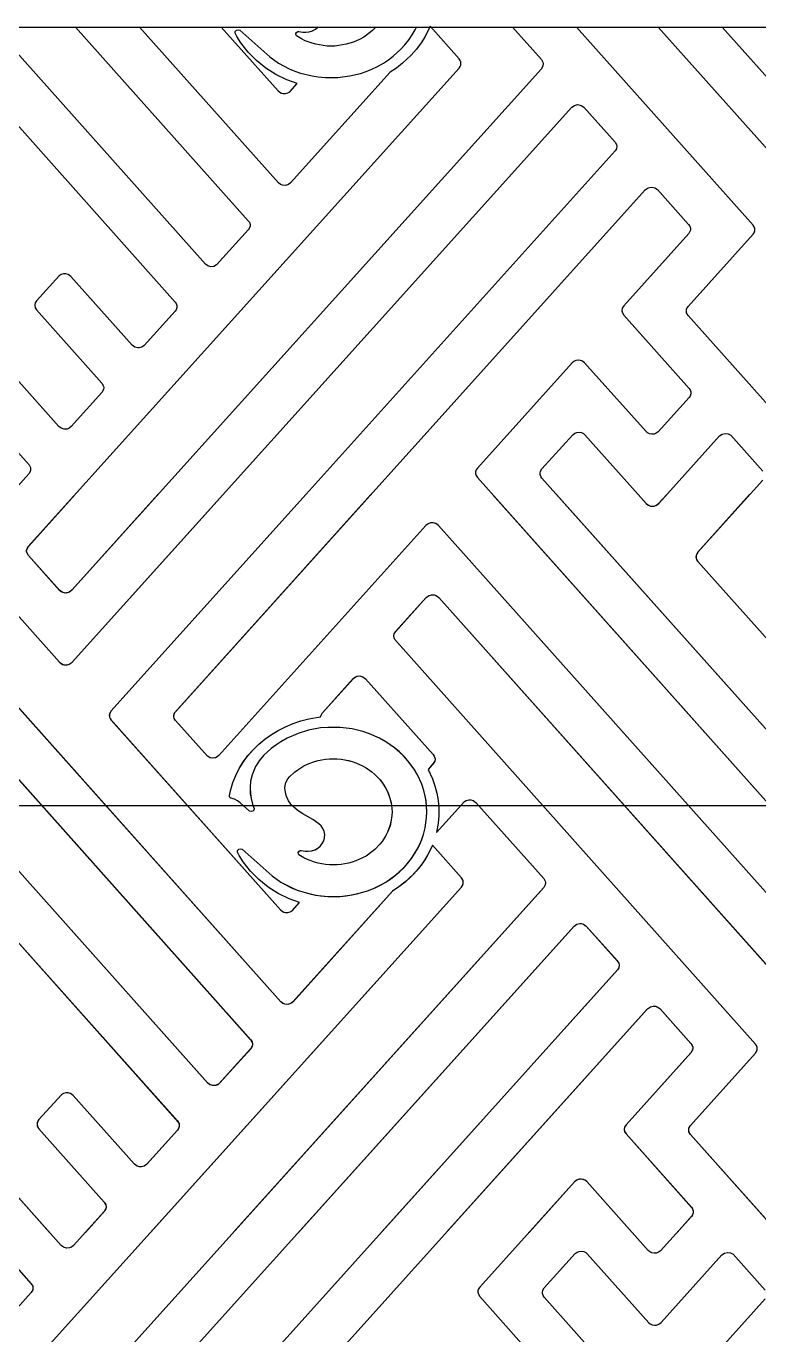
# Model space of a CAD drawing. Extents: x 44111 to 90315, y 4379 to 151689.
# Drawn here: x 67238 to 67709, y 135279 to 136120 of the extents above; entities that cross this region are included whole.
import ezdxf

# ---------------------------------------------------------------- set-up
doc = ezdxf.new("R2010")
doc.units = 0
doc.header["$LTSCALE"] = 1000
doc.header["$MEASUREMENT"] = 0
doc.linetypes.add('DOTE', pattern=[2.42, 2, -0.2, 0.02, -0.2])
for name, color, linetype in [('A-DOTE', 1, 'DOTE'), ('A-立面外墙材料填充', 8, 'Continuous'), ('A-立面看线', 50, 'Continuous'), ('DIM_ELEV', 3, 'Continuous')]:
    doc.layers.add(name, color=color, linetype=linetype)

# ---------------------------------------------------------------- blocks, each defined once
blk = doc.blocks.new('yggggggg')
at = {"layer": 'A-立面外墙材料填充'}
for p, q in [((658453.92, -619611.22), (658766.61, -619961.38)), ((658785.94, -619936.95), (658495.07, -619611.22)), ((658623.74, -619644.53), (658653.75, -619611.22)), ((658707.01, -619611.22), (658651.59, -619672.72)), ((658651.79, -619718.94), (658748.86, -619611.22)), ((658802.12, -619611.22), (658676.95, -619750.12)), ((658717.92, -619751.21), (658843.97, -619611.22)), ((658922.2, -619611.22), (659238.51, -619965.44)), ((659257.84, -619941.01), (658963.34, -619611.22)), ((659015.85, -619611.22), (659020.98, -619616.96)), ((659028.98, -619617.01), (659034.19, -619611.22)), ((659087.45, -619611.22), (659054, -619648.37)), ((659020.98, -619616.96), (659022.35, -619618.06)), ((659022.35, -619618.06), (659023.8, -619618.62)), ((659023.8, -619618.62), (659025.68, -619618.7)), ((659025.68, -619618.7), (659027.19, -619618.29)), ((659027.19, -619618.29), (659028.98, -619617.01)), ((658739.03, -619989.27), (658415.5, -619627)), ((658879.37, -619631.05), (658746.27, -619778.74)), ((658880.75, -619629.95), (658879.37, -619631.05)), ((658882.2, -619629.4), (658880.75, -619629.95)), ((658884.09, -619629.32), (658882.2, -619629.4)), ((658885.51, -619629.71), (658884.09, -619629.32)), ((658886.44, -619630.22), (658885.51, -619629.71)), ((658887.4, -619631.06), (658886.44, -619630.22)), ((659210.92, -619993.33), (658887.4, -619631.06)), ((658582.26, -619650.06), (658643.76, -619718.92)), ((658622.57, -619647.19), (658622.83, -619646)), ((658622.82, -619648.94), (658622.57, -619647.19)), ((658623.72, -619650.42), (658622.82, -619648.94)), ((658622.83, -619646), (658623.74, -619644.53)), ((659053.43, -619649.24), (659053.01, -619650.51)), ((659054, -619648.37), (659053.43, -619649.24)), ((658643.63, -619672.7), (658623.72, -619650.42)), ((659053.01, -619650.51), (659053.01, -619651.76)), ((659053.01, -619651.76), (659053.42, -619653.03)), ((659053.42, -619653.03), (659054.16, -619654.12)), ((659054.16, -619654.12), (659115.65, -619722.98)), ((658415.64, -619673.22), (658719.57, -620013.58)), ((658645.38, -619673.98), (658643.63, -619672.7)), ((658646.92, -619674.41), (658645.38, -619673.98)), ((658647.91, -619674.45), (658646.92, -619674.41)), ((658649.83, -619673.99), (658647.91, -619674.45)), ((658651.59, -619672.72), (658649.83, -619673.99)), ((658859.73, -619699.3), (658879.57, -619677.27)), ((658879.57, -619677.27), (658881, -619676.15)), ((658881, -619676.15), (658882.87, -619675.57)), ((658882.87, -619675.57), (658884.85, -619675.69)), ((658884.85, -619675.69), (658886.1, -619676.16)), ((658886.1, -619676.16), (658887.53, -619677.28)), ((658887.53, -619677.28), (659191.47, -620017.64)), ((658858.67, -619701.83), (658858.93, -619700.63)), ((658858.93, -619700.63), (658859.73, -619699.3)), ((658858.82, -619703.26), (658858.67, -619701.83)), ((658859.33, -619704.39), (658858.82, -619703.26)), ((659091.21, -619964.17), (658859.33, -619704.39)), ((658643.76, -619718.92), (658644.72, -619719.77)), ((658644.72, -619719.77), (658645.65, -619720.28)), ((658645.65, -619720.28), (658646.98, -619720.65)), ((658646.98, -619720.65), (658648.06, -619720.7)), ((658648.06, -619720.7), (658649.98, -619720.25)), ((658649.98, -619720.25), (658651.79, -619718.94)), ((658812.8, -619751.36), (658832.65, -619729.34)), ((658832.65, -619729.34), (658833.96, -619728.35)), ((658833.96, -619728.35), (658835.22, -619727.88)), ((658835.22, -619727.88), (658836.83, -619727.74)), ((658836.83, -619727.74), (658838.74, -619728.2)), ((658838.74, -619728.2), (658840.49, -619729.48)), ((658840.49, -619729.48), (658884.06, -619778.27)), ((658676.95, -619750.12), (658676.06, -619751.54)), ((658676.06, -619751.54), (658675.76, -619752.83)), ((658675.76, -619752.83), (658675.88, -619754.16)), ((658675.88, -619754.16), (658676.42, -619755.39)), ((658676.42, -619755.39), (658785.77, -619877.96)), ((658717.24, -619753.77), (658717.4, -619752.34)), ((658717.5, -619754.96), (658717.24, -619753.77)), ((658717.4, -619752.34), (658717.92, -619751.21)), ((658718.29, -619756.31), (658717.5, -619754.96)), ((658738.93, -619779.31), (658718.29, -619756.31)), ((658789.02, -619760.31), (658793.86, -619758.29)), ((658793.86, -619758.29), (658798.86, -619756.63)), ((658798.86, -619756.63), (658803.99, -619755.32)), ((658803.99, -619755.32), (658811.62, -619754.07)), ((658811.62, -619754.07), (658811.89, -619752.83)), ((658811.89, -619752.83), (658812.8, -619751.36)), ((658775.74, -619768.33), (658779.93, -619765.34)), ((658779.93, -619765.34), (658784.36, -619762.66)), ((658784.36, -619762.66), (658789.02, -619760.31)), ((658790.06, -619767.75), (658786.68, -619769.63)), ((658797.11, -619764.66), (658790.06, -619767.75)), ((658803.9, -619762.57), (658797.11, -619764.66)), ((658811.58, -619761.15), (658803.9, -619762.57)), ((658816.25, -619760.73), (658811.58, -619761.15)), ((658824.09, -619760.77), (658816.25, -619760.73)), ((658831.89, -619761.74), (658824.09, -619760.77)), ((658838.78, -619763.41), (658831.89, -619761.74)), ((658843.15, -619764.9), (658838.78, -619763.41)), ((658849.55, -619767.75), (658843.15, -619764.9)), ((658853.54, -619770), (658849.55, -619767.75)), ((658764.9, -619778.92), (658768.2, -619775.14)), ((658768.2, -619775.14), (658771.82, -619771.6)), ((658771.82, -619771.6), (658775.74, -619768.33)), ((658779.86, -619774.37), (658774.84, -619778.91)), ((658783.49, -619771.67), (658779.86, -619774.37)), ((658786.68, -619769.63), (658783.49, -619771.67)), ((658859.2, -619773.93), (658853.54, -619770)), ((658862.09, -619776.35), (658859.2, -619773.93)), ((658740.63, -619780.22), (658738.93, -619779.31)), ((658742.59, -619780.47), (658740.63, -619780.22)), ((658744.51, -619780.02), (658742.59, -619780.47)), ((658746.27, -619778.74), (658744.51, -619780.02)), ((658759.3, -619787.2), (658761.94, -619782.93)), ((658761.94, -619782.93), (658764.9, -619778.92)), ((658772.09, -619782.15), (658769.69, -619785.95)), ((658774.84, -619778.91), (658772.09, -619782.15)), ((658800.89, -619785.52), (658803.18, -619784.42)), ((658803.18, -619784.42), (658807.62, -619782.75)), ((658807.62, -619782.75), (658810.1, -619782.07)), ((658810.1, -619782.07), (658814.82, -619781.22)), ((658814.82, -619781.22), (658817.4, -619780.99)), ((658817.4, -619780.99), (658822.21, -619780.99)), ((658822.21, -619780.99), (658824.79, -619781.22)), ((658824.79, -619781.22), (658827.23, -619781.59)), ((658827.23, -619781.59), (658831.88, -619782.72)), ((658831.88, -619782.72), (658834.3, -619783.54)), ((658834.3, -619783.54), (658838.62, -619785.47)), ((658864.78, -619778.91), (658862.09, -619776.35)), ((658867.76, -619782.2), (658864.78, -619778.91)), ((658871.71, -619787.55), (658867.76, -619782.2)), ((658884.72, -619783.2), (658880.7, -619787.89)), ((658884.06, -619778.27), (658884.73, -619779.24)), ((658885.06, -619782.37), (658884.72, -619783.2)), ((658884.73, -619779.24), (658885.22, -619780.94)), ((658885.22, -619780.94), (658885.06, -619782.37)), ((658755.22, -619796.11), (658757.07, -619791.58)), ((658757.07, -619791.58), (658759.3, -619787.2)), ((658767.53, -619791.2), (658766.6, -619795.3)), ((658769.69, -619785.95), (658767.53, -619791.2)), ((658790.51, -619793.76), (658791.56, -619792.45)), ((658791.56, -619792.45), (658794.88, -619789.43)), ((658794.88, -619789.43), (658796.89, -619787.94)), ((658796.89, -619787.94), (658800.89, -619785.52)), ((658838.62, -619785.47), (658840.82, -619786.71)), ((658840.82, -619786.71), (658844.64, -619789.36)), ((658844.64, -619789.36), (658846.53, -619790.96)), ((658846.53, -619790.96), (658849.7, -619794.23)), ((658873.92, -619791.3), (658871.71, -619787.55)), ((658876.65, -619797.26), (658873.92, -619791.3)), ((658880.7, -619787.89), (658883.49, -619793.76)), ((658752.95, -619804.43), (658753.78, -619800.75)), ((658753.78, -619800.75), (658755.22, -619796.11)), ((658766.6, -619795.3), (658766.24, -619799.46)), ((658766.24, -619799.46), (658766.42, -619803.46)), ((658788.67, -619799.64), (658788.83, -619798.01)), ((658788.73, -619801.33), (658788.67, -619799.64)), ((658789.44, -619804.56), (658788.73, -619801.33)), ((658788.83, -619798.01), (658789.27, -619796.24)), ((658789.27, -619796.24), (658790.51, -619793.76)), ((658849.7, -619794.23), (658851.21, -619796.14)), ((658851.21, -619796.14), (658853.62, -619799.91)), ((658853.62, -619799.91), (658854.69, -619802.05)), ((658878.01, -619801.31), (658876.65, -619797.26)), ((658878.87, -619804.75), (658878.01, -619801.31)), ((658883.49, -619793.76), (658885.14, -619798.35)), ((658885.14, -619798.35), (658886.39, -619803.04)), ((658752.97, -619805.14), (658752.95, -619804.43)), ((658753.31, -619805.77), (658752.97, -619805.14)), ((658753.9, -619806.23), (658753.31, -619805.77)), ((658756.31, -619806.95), (658753.9, -619806.23)), ((658758.24, -619807.9), (658756.31, -619806.95)), ((658759.9, -619809.14), (658758.24, -619807.9)), ((658765.96, -619814.58), (658759.9, -619809.14)), ((658766.42, -619803.46), (658766.87, -619806.35)), ((658766.87, -619806.35), (658767.88, -619810.15)), ((658791.04, -619807.95), (658789.44, -619804.56)), ((658793.2, -619810.83), (658791.04, -619807.95)), ((658854.69, -619802.05), (658856.23, -619806.17)), ((658856.23, -619806.17), (658857.22, -619810.66)), ((658879.49, -619808.27), (658878.87, -619804.75)), ((658879.96, -619814.71), (658879.49, -619808.27)), ((658886.09, -619828.33), (658904.17, -619808.4)), ((658886.39, -619803.04), (658887.23, -619807.8)), ((658887.23, -619807.8), (658887.65, -619812.68)), ((658904.17, -619808.4), (658905.3, -619807.71)), ((658905.3, -619807.71), (658906.84, -619807.29)), ((658906.84, -619807.29), (658908.21, -619807.29)), ((658908.21, -619807.29), (658909.74, -619807.72)), ((658909.74, -619807.72), (658911.5, -619809)), ((658911.5, -619809), (658955.07, -619857.79)), ((658767, -619814.87), (658765.96, -619814.58)), ((658768.04, -619814.6), (658767, -619814.87)), ((658767.88, -619810.15), (658768.89, -619812.88)), ((658768.75, -619813.86), (658768.04, -619814.6)), ((658768.89, -619812.88), (658768.75, -619813.86)), ((658794.45, -619812.11), (658793.2, -619810.83)), ((658797.09, -619814.28), (658794.45, -619812.11)), ((658800.13, -619816.23), (658797.09, -619814.28)), ((658806.67, -619819.88), (658800.13, -619816.23)), ((658857.45, -619817.35), (658856.82, -619821.66)), ((658857.22, -619810.66), (658857.54, -619815)), ((658857.54, -619815), (658857.45, -619817.35)), ((658879.81, -619818.93), (658879.96, -619814.71)), ((658887.65, -619817.5), (658887.23, -619822.31)), ((658887.65, -619812.68), (658887.65, -619817.5)), ((658810.56, -619822.68), (658806.67, -619819.88)), ((658811.95, -619824.05), (658810.56, -619822.68)), ((658813.11, -619825.74), (658811.95, -619824.05)), ((658813.88, -619827.6), (658813.11, -619825.74)), ((658856.23, -619823.95), (658854.69, -619828.07)), ((658856.82, -619821.66), (658856.23, -619823.95)), ((658877.81, -619829.48), (658878.88, -619825.34)), ((658878.88, -619825.34), (658879.81, -619818.93)), ((658887.23, -619822.31), (658886.09, -619828.33)), ((658812.66, -619835.43), (658813.6, -619833.64)), ((658813.6, -619833.64), (658814.16, -619831.54)), ((658814.24, -619829.56), (658813.88, -619827.6)), ((658814.16, -619831.54), (658814.24, -619829.56)), ((658851.21, -619833.98), (658849.7, -619835.88)), ((658853.62, -619830.21), (658851.21, -619833.98)), ((658854.69, -619828.07), (658853.62, -619830.21)), ((658875.53, -619835.56), (658877.81, -619829.48)), ((658758.21, -619840.81), (658758.27, -619839.8)), ((658759.33, -619842.98), (658758.21, -619840.81)), ((658758.27, -619839.8), (658758.95, -619838.99)), ((658758.95, -619838.99), (658760.01, -619838.67)), ((658761.9, -619847.12), (658759.33, -619842.98)), ((658760.01, -619838.67), (658761.09, -619838.96)), ((658761.09, -619838.96), (658780.41, -619856.18)), ((658797.24, -619841.09), (658797.55, -619840.48)), ((658797.31, -619842.09), (658797.24, -619841.09)), ((658797.7, -619842.66), (658797.31, -619842.09)), ((658797.55, -619840.48), (658798.43, -619839.88)), ((658800.89, -619844.59), (658797.7, -619842.66)), ((658798.43, -619839.88), (658799.16, -619839.77)), ((658799.16, -619839.77), (658801.59, -619840.26)), ((658801.59, -619840.26), (658803.6, -619840.33)), ((658803.6, -619840.33), (658805.77, -619840.04)), ((658805.77, -619840.04), (658807.84, -619839.38)), ((658807.84, -619839.38), (658809.87, -619838.26)), ((658809.87, -619838.26), (658811.47, -619836.9)), ((658811.47, -619836.9), (658812.66, -619835.43)), ((658840.82, -619843.41), (658838.62, -619844.65)), ((658844.64, -619840.76), (658840.82, -619843.41)), ((658846.53, -619839.16), (658844.64, -619840.76)), ((658849.7, -619835.88), (658846.53, -619839.16)), ((658870.02, -619845.03), (658872.08, -619841.99)), ((658872.08, -619841.99), (658873.92, -619838.82)), ((658873.92, -619838.82), (658875.53, -619835.56)), ((658880.32, -619842.92), (658877.72, -619847.12)), ((658883.49, -619836.38), (658880.32, -619842.92)), ((658902.16, -619857.34), (658883.49, -619836.38)), ((658766.47, -619853.06), (658761.9, -619847.12)), ((658803.18, -619845.7), (658800.89, -619844.59)), ((658807.62, -619847.36), (658803.18, -619845.7)), ((658810.1, -619848.04), (658807.62, -619847.36)), ((658814.82, -619848.89), (658810.1, -619848.04)), ((658817.4, -619849.12), (658814.82, -619848.89)), ((658822.21, -619849.12), (658817.4, -619849.12)), ((658824.79, -619848.89), (658822.21, -619849.12)), ((658829.51, -619848.04), (658824.79, -619848.89)), ((658831.88, -619847.4), (658829.51, -619848.04)), ((658834.3, -619846.57), (658831.88, -619847.4)), ((658838.62, -619844.65), (658834.3, -619846.57)), ((658859.75, -619855.75), (658864.78, -619851.2)), ((658864.78, -619851.2), (658867.31, -619848.44)), ((658867.31, -619848.44), (658870.02, -619845.03)), ((658874.71, -619851.19), (658871.41, -619854.98)), ((658877.72, -619847.12), (658874.71, -619851.19)), ((658771.82, -619858.52), (658766.47, -619853.06)), ((658777.8, -619863.32), (658771.82, -619858.52)), ((658780.41, -619856.18), (658786.1, -619860.13)), ((658786.1, -619860.13), (658792.86, -619863.71)), ((658849.58, -619862.35), (658853.52, -619860.13)), ((658853.52, -619860.13), (658856.73, -619858.02)), ((658856.73, -619858.02), (658859.75, -619855.75)), ((658865.87, -619860.19), (658861.87, -619863.28)), ((658871.41, -619854.98), (658865.87, -619860.19)), ((658902.86, -619858.35), (658902.16, -619857.34)), ((658903.22, -619859.26), (658902.86, -619858.35)), ((658903.21, -619861.38), (658903.35, -619860.14)), ((658903.35, -619860.14), (658903.22, -619859.26)), ((658955.07, -619857.79), (658956.08, -619859.59)), ((658956.08, -619859.59), (658956.23, -619860.46)), ((658625.12, -620170.71), (658902.14, -619863.3)), ((658955.06, -619863.68), (658653.09, -620198.77)), ((658784.3, -619867.42), (658777.8, -619863.32)), ((658791.35, -619870.83), (658784.3, -619867.42)), ((658792.86, -619863.71), (658796.46, -619865.22)), ((658857.93, -619865.92), (658793.78, -619937.09)), ((658796.46, -619865.22), (658800.14, -619866.49)), ((658800.14, -619866.49), (658807.73, -619868.37)), ((658807.73, -619868.37), (658811.61, -619868.97)), ((658824.12, -619869.34), (658831.92, -619868.37)), ((658831.92, -619868.37), (658838.78, -619866.7)), ((658838.78, -619866.7), (658842.47, -619865.47)), ((658842.47, -619865.47), (658846.1, -619864.01)), ((658846.1, -619864.01), (658849.58, -619862.35)), ((658861.87, -619863.28), (658857.93, -619865.92)), ((658902.14, -619863.3), (658902.85, -619862.29)), ((658902.85, -619862.29), (658903.21, -619861.38)), ((658956.07, -619861.89), (658955.06, -619863.68)), ((658956.23, -619860.46), (658956.07, -619861.89)), ((658798.06, -619873.25), (658791.35, -619870.83)), ((658793.22, -619878.53), (658798.06, -619873.25)), ((658811.61, -619868.97), (658816.22, -619869.38)), ((658816.22, -619869.38), (658824.12, -619869.34)), ((658785.77, -619877.96), (658786.81, -619878.85)), ((658786.81, -619878.85), (658788.04, -619879.45)), ((658788.04, -619879.45), (658789.09, -619879.7)), ((658789.09, -619879.7), (658790.58, -619879.69)), ((658790.58, -619879.69), (658791.99, -619879.29)), ((658791.99, -619879.29), (658793.22, -619878.53)), ((658653.29, -620244.99), (658974.55, -619888.5)), ((658974.55, -619888.5), (658976.31, -619887.23)), ((658976.31, -619887.23), (658978.22, -619886.77)), ((658978.22, -619886.77), (658979.21, -619886.81)), ((658979.21, -619886.81), (658980.75, -619887.24)), ((658980.75, -619887.24), (658982.39, -619888.39)), ((658982.39, -619888.39), (659002.41, -619910.8)), ((659002.41, -619910.8), (659003.31, -619912.28)), ((659002.51, -619916.56), (658678.45, -620276.17)), ((659003.31, -619915.22), (659002.51, -619916.56)), ((659003.31, -619912.28), (659003.57, -619913.47)), ((659003.57, -619913.47), (659003.31, -619915.22)), ((658719.91, -620276.6), (659021.89, -619941.51)), ((658787.37, -619938.07), (658785.94, -619936.95)), ((658788.63, -619938.55), (658787.37, -619938.07)), ((658790.6, -619938.66), (658788.63, -619938.55)), ((658792.47, -619938.08), (658790.6, -619938.66)), ((658793.78, -619937.09), (658792.47, -619938.08)), ((659021.89, -619941.51), (659023.65, -619940.24)), ((659023.65, -619940.24), (659025.56, -619939.78)), ((659025.56, -619939.78), (659027.16, -619939.93)), ((659027.16, -619939.93), (659028.09, -619940.25)), ((659028.09, -619940.25), (659029.73, -619941.4)), ((659029.73, -619941.4), (659049.75, -619963.81)), ((658766.6, -619967.27), (658746.24, -619989.75)), ((658767.27, -619966.31), (658766.6, -619967.27)), ((658766.61, -619961.38), (658767.28, -619962.34)), ((658767.73, -619964.93), (658767.27, -619966.31)), ((658767.28, -619962.34), (658767.74, -619963.72)), ((658767.74, -619963.72), (658767.73, -619964.93)), ((659049.85, -619969.57), (659008.03, -620015.99)), ((659049.75, -619963.81), (659050.42, -619964.78)), ((659050.41, -619968.74), (659049.85, -619969.57)), ((659050.87, -619967.37), (659050.41, -619968.74)), ((659050.42, -619964.78), (659050.87, -619966.15)), ((659050.87, -619966.15), (659050.87, -619967.37)), ((659091.92, -619965.18), (659091.21, -619964.17)), ((659091.35, -619969.96), (659091.95, -619969.05)), ((659092.35, -619966.45), (659091.92, -619965.18)), ((659091.95, -619969.05), (659092.36, -619967.78)), ((659092.36, -619967.78), (659092.35, -619966.45)), ((659049.49, -620016.42), (659091.35, -619969.96)), ((658740.66, -619990.43), (658739.03, -619989.27)), ((658742.57, -619990.89), (658740.66, -619990.43)), ((658744.53, -619990.65), (658742.57, -619990.89)), ((658746.24, -619989.75), (658744.53, -619990.65)), ((658645.05, -619996.7), (658630.51, -620012.74)), ((658646.28, -619995.94), (658645.05, -619996.7)), ((658647.79, -619995.53), (658646.28, -619995.94)), ((658649.28, -619995.54), (658647.79, -619995.53)), ((658650.69, -619995.95), (658649.28, -619995.54)), ((658652.5, -619997.27), (658650.69, -619995.95)), ((658691.86, -620041.35), (658652.5, -619997.27)), ((658644.82, -620093.55), (658577.58, -620018.25)), ((658629.61, -620014.16), (658629.31, -620015.54)), ((658629.31, -620015.54), (658629.57, -620017.2)), ((658629.57, -620017.2), (658630.35, -620018.53)), ((658630.51, -620012.74), (658629.61, -620014.16)), ((658630.35, -620018.53), (658672.53, -620065.78)), ((658719.56, -620019.47), (658699.7, -620041.49)), ((658720.23, -620018.51), (658719.56, -620019.47)), ((658719.57, -620013.58), (658720.24, -620014.54)), ((658720.69, -620017.13), (658720.23, -620018.51)), ((658720.24, -620014.54), (658720.7, -620015.92)), ((658720.7, -620015.92), (658720.69, -620017.13)), ((659007.1, -620017.48), (659006.83, -620019.15)), ((659006.83, -620019.15), (659007.12, -620020.53)), ((659008.03, -620015.99), (659007.1, -620017.48)), ((659048.32, -620019.64), (659048.48, -620018.21)), ((659048.47, -620020.51), (659048.32, -620019.64)), ((659048.48, -620018.21), (659049.49, -620016.42)), ((659007.12, -620020.53), (659008.02, -620021.95)), ((659008.02, -620021.95), (659050.16, -620069.16)), ((659049.48, -620022.31), (659048.47, -620020.51)), ((659116.72, -620097.61), (659049.48, -620022.31)), ((658693.62, -620042.63), (658691.86, -620041.35)), ((658695.53, -620043.09), (658693.62, -620042.63)), ((658696.52, -620043.06), (658695.53, -620043.09)), ((658698.06, -620042.64), (658696.52, -620043.06)), ((658699.7, -620041.49), (658698.06, -620042.64)), ((658974.94, -620052.7), (658913.95, -620120.38)), ((658975.99, -620051.81), (658974.94, -620052.7)), ((658977.22, -620051.21), (658975.99, -620051.81)), ((658978.67, -620050.94), (658977.22, -620051.21)), ((658980.24, -620051.08), (658978.67, -620050.94)), ((658981.61, -620051.61), (658980.24, -620051.08)), ((658982.81, -620052.55), (658981.61, -620051.61)), ((659022.34, -620096.8), (658982.81, -620052.55)), ((658673.53, -620069.88), (658672.52, -620071.67)), ((658672.53, -620065.78), (658673.54, -620067.57)), ((658673.69, -620068.45), (658673.53, -620069.88)), ((658673.54, -620067.57), (658673.69, -620068.45)), ((659050.16, -620069.16), (659050.72, -620069.99)), ((659050.72, -620069.99), (659051.17, -620071.36)), ((658672.52, -620071.67), (658652.79, -620093.56)), ((659050.04, -620074.91), (659030.18, -620096.94)), ((659050.71, -620073.95), (659050.04, -620074.91)), ((659051.17, -620072.58), (659050.71, -620073.95)), ((659051.17, -620071.36), (659051.17, -620072.58)), ((658604.96, -620095.1), (658625.6, -620118.11)), ((658646.25, -620094.66), (658644.82, -620093.55)), ((658648.12, -620095.25), (658646.25, -620094.66)), ((658650.09, -620095.15), (658648.12, -620095.25)), ((658651.35, -620094.68), (658650.09, -620095.15)), ((658652.79, -620093.56), (658651.35, -620094.68)), ((658955.41, -620120.82), (658975.27, -620098.79)), ((658975.27, -620098.79), (658976.58, -620097.81)), ((658976.58, -620097.81), (658977.84, -620097.33)), ((658977.84, -620097.33), (658979.44, -620097.19)), ((658979.44, -620097.19), (658980.78, -620097.44)), ((658980.78, -620097.44), (658982.19, -620098.13)), ((658982.19, -620098.13), (658983.11, -620098.94)), ((658983.11, -620098.94), (659022.64, -620143.18)), ((659023.25, -620097.6), (659022.34, -620096.8)), ((659024.67, -620098.29), (659023.25, -620097.6)), ((659026.01, -620098.54), (659024.67, -620098.29)), ((659027.61, -620098.4), (659026.01, -620098.54)), ((659028.87, -620097.92), (659027.61, -620098.4)), ((659030.18, -620096.94), (659028.87, -620097.92)), ((659030.5, -620143.03), (659069.65, -620099.61)), ((659069.65, -620099.61), (659071.29, -620098.46)), ((659071.29, -620098.46), (659073.2, -620098.01)), ((659073.2, -620098.01), (659075.16, -620098.25)), ((659075.16, -620098.25), (659076.86, -620099.16)), ((659076.86, -620099.16), (659097.5, -620122.17)), ((658625.6, -620118.11), (658626.5, -620119.77)), ((658626.65, -620120.65), (658626.49, -620122.07)), ((658626.5, -620119.77), (658626.65, -620120.65)), ((658913.95, -620120.38), (658913.2, -620121.47)), ((658954.51, -620122.29), (658955.41, -620120.82)), ((658625.48, -620123.87), (658583.74, -620170.18)), ((658626.49, -620122.07), (658625.48, -620123.87)), ((658912.8, -620122.66), (658912.75, -620123.63)), ((658912.75, -620123.63), (658913.04, -620124.93)), ((658913.2, -620121.47), (658912.8, -620122.66)), ((658913.04, -620124.93), (658913.94, -620126.35)), ((658913.94, -620126.35), (659240.12, -620491.62)), ((658954.24, -620123.48), (658954.51, -620122.29)), ((658954.28, -620124.37), (658954.24, -620123.48)), ((658954.73, -620125.74), (658954.28, -620124.37)), ((658955.4, -620126.71), (658954.73, -620125.74)), ((659259.34, -620467.06), (658955.4, -620126.71)), ((659097.38, -620127.93), (659055.64, -620174.24)), ((659022.64, -620143.18), (659023.51, -620143.91)), ((659023.51, -620143.91), (659024.82, -620144.54)), ((659024.82, -620144.54), (659026.28, -620144.79)), ((659026.28, -620144.79), (659027.67, -620144.67)), ((659027.67, -620144.67), (659029.13, -620144.13)), ((659029.13, -620144.13), (659030.5, -620143.03))]:
    blk.add_line(p, q, dxfattribs=at)

msp = doc.modelspace()

# ---------------------------------------------------------------- linework, layer by layer
at = {"layer": 'A-DOTE'}
msp.add_line((53793.5, 135619.17), (77553.5, 135619.17), dxfattribs=at)
at = {"layer": 'A-立面外墙材料填充'}
for p, q in [((67176.29, 136119.17), (67334, 135942.55)), ((67353.45, 135966.86), (67217.44, 136119.17)), ((67269.94, 136119.17), (67381.04, 135994.75)), ((67400.37, 136019.18), (67311.09, 136119.17)), ((67363.63, 136119.17), (67400.2, 136078.17)), ((67372.64, 136115.32), (67372.69, 136116.33)), ((67373.76, 136113.16), (67372.64, 136115.32)), ((67372.69, 136116.33), (67373.37, 136117.14)), ((67373.37, 136117.14), (67374.44, 136117.46)), ((67374.44, 136117.46), (67375.52, 136117.17)), ((67375.52, 136117.17), (67394.84, 136099.95)), ((67411.67, 136115.04), (67411.98, 136115.65)), ((67411.74, 136114.04), (67411.67, 136115.04)), ((67411.98, 136115.65), (67412.86, 136116.25)), ((67412.86, 136116.25), (67413.59, 136116.36)), ((67413.59, 136116.36), (67416.01, 136115.87)), ((67416.01, 136115.87), (67418.02, 136115.8)), ((67418.02, 136115.8), (67420.2, 136116.09)), ((67420.2, 136116.09), (67422.26, 136116.75)), ((67422.26, 136116.75), (67424.3, 136117.87)), ((67424.3, 136117.87), (67425.9, 136119.23)), ((67459.06, 136115.37), (67455.25, 136112.72)), ((67460.96, 136116.98), (67459.06, 136115.37)), ((67463.08, 136119.17), (67460.96, 136116.98)), ((67484.44, 136111.1), (67486.5, 136114.14)), ((67486.5, 136114.14), (67488.35, 136117.31)), ((67488.35, 136117.31), (67489.26, 136119.17)), ((67497.91, 136119.75), (67494.74, 136113.22)), ((67516.58, 136098.8), (67497.91, 136119.75)), ((67550.9, 136119.17), (67569.5, 136098.34)), ((67705.64, 135991.96), (67592.1, 136119.17)), ((67644.56, 136119.17), (67805.9, 135938.49)), ((67825.35, 135962.8), (67685.71, 136119.17)), ((67376.33, 136109.01), (67373.76, 136113.16)), ((67380.89, 136103.07), (67376.33, 136109.01)), ((67412.13, 136113.47), (67411.74, 136114.04)), ((67415.32, 136111.54), (67412.13, 136113.47)), ((67417.6, 136110.43), (67415.32, 136111.54)), ((67422.05, 136108.77), (67417.6, 136110.43)), ((67424.53, 136108.09), (67422.05, 136108.77)), ((67429.25, 136107.24), (67424.53, 136108.09)), ((67431.83, 136107.01), (67429.25, 136107.24)), ((67436.64, 136107.01), (67431.83, 136107.01)), ((67439.22, 136107.24), (67436.64, 136107.01)), ((67443.94, 136108.09), (67439.22, 136107.24)), ((67446.3, 136108.73), (67443.94, 136108.09)), ((67448.73, 136109.56), (67446.3, 136108.73)), ((67453.04, 136111.48), (67448.73, 136109.56)), ((67455.25, 136112.72), (67453.04, 136111.48)), ((67479.21, 136104.93), (67481.74, 136107.69)), ((67481.74, 136107.69), (67484.44, 136111.1)), ((67492.14, 136109.01), (67489.14, 136104.94)), ((67494.74, 136113.22), (67492.14, 136109.01)), ((67386.25, 136097.61), (67380.89, 136103.07)), ((67392.23, 136092.81), (67386.25, 136097.61)), ((67394.84, 136099.95), (67400.52, 136096)), ((67467.94, 136096), (67471.16, 136098.11)), ((67471.16, 136098.11), (67474.18, 136100.38)), ((67474.18, 136100.38), (67479.21, 136104.93)), ((67485.84, 136101.15), (67480.29, 136095.94)), ((67489.14, 136104.94), (67485.84, 136101.15)), ((67517.29, 136097.78), (67516.58, 136098.8)), ((67517.64, 136096.87), (67517.29, 136097.78)), ((67569.5, 136098.34), (67570.51, 136096.55)), ((67239.55, 135785.42), (67516.57, 136092.83)), ((67569.49, 136092.45), (67267.51, 135757.36)), ((67398.73, 136088.72), (67392.23, 136092.81)), ((67400.52, 136096), (67407.29, 136092.42)), ((67407.29, 136092.42), (67410.89, 136090.91)), ((67472.36, 136090.21), (67408.21, 136019.04)), ((67410.89, 136090.91), (67414.57, 136089.64)), ((67414.57, 136089.64), (67422.15, 136087.76)), ((67446.34, 136087.76), (67453.21, 136089.43)), ((67453.21, 136089.43), (67456.9, 136090.66)), ((67456.9, 136090.66), (67460.52, 136092.12)), ((67460.52, 136092.12), (67464.01, 136093.78)), ((67464.01, 136093.78), (67467.94, 136096)), ((67476.3, 136092.85), (67472.36, 136090.21)), ((67480.29, 136095.94), (67476.3, 136092.85)), ((67516.57, 136092.83), (67517.28, 136093.84)), ((67517.28, 136093.84), (67517.64, 136094.75)), ((67517.77, 136095.99), (67517.64, 136096.87)), ((67517.64, 136094.75), (67517.77, 136095.99)), ((67570.5, 136094.24), (67569.49, 136092.45)), ((67570.66, 136095.67), (67570.5, 136094.24)), ((67570.51, 136096.55), (67570.66, 136095.67)), ((67405.78, 136085.3), (67398.73, 136088.72)), ((67412.49, 136082.88), (67405.78, 136085.3)), ((67407.65, 136077.6), (67412.49, 136082.88)), ((67422.15, 136087.76), (67426.03, 136087.16)), ((67426.03, 136087.16), (67430.65, 136086.75)), ((67430.65, 136086.75), (67438.55, 136086.79)), ((67438.55, 136086.79), (67446.34, 136087.76)), ((67400.2, 136078.17), (67401.24, 136077.28)), ((67401.24, 136077.28), (67402.47, 136076.68)), ((67402.47, 136076.68), (67403.52, 136076.43)), ((67403.52, 136076.43), (67405, 136076.44)), ((67405, 136076.44), (67406.42, 136076.84)), ((67406.42, 136076.84), (67407.65, 136077.6)), ((67267.71, 135711.14), (67588.97, 136067.63)), ((67588.97, 136067.63), (67590.74, 136068.9)), ((67590.74, 136068.9), (67592.65, 136069.36)), ((67592.65, 136069.36), (67593.64, 136069.32)), ((67593.64, 136069.32), (67595.18, 136068.9)), ((67595.18, 136068.9), (67596.81, 136067.74)), ((67596.81, 136067.74), (67616.84, 136045.33)), ((67616.94, 136039.57), (67292.88, 135679.96)), ((67616.84, 136045.33), (67617.74, 136043.85)), ((67617.73, 136040.91), (67616.94, 136039.57)), ((67618, 136042.66), (67617.73, 136040.91)), ((67617.74, 136043.85), (67618, 136042.66)), ((67334.34, 135679.53), (67636.31, 136014.62)), ((67401.8, 136018.06), (67400.37, 136019.18)), ((67403.06, 136017.59), (67401.8, 136018.06)), ((67405.03, 136017.47), (67403.06, 136017.59)), ((67406.9, 136018.05), (67405.03, 136017.47)), ((67408.21, 136019.04), (67406.9, 136018.05)), ((67636.31, 136014.62), (67638.08, 136015.89)), ((67638.08, 136015.89), (67639.99, 136016.35)), ((67639.99, 136016.35), (67641.59, 136016.2)), ((67641.59, 136016.2), (67642.52, 136015.88)), ((67642.52, 136015.88), (67644.15, 136014.73)), ((67644.15, 136014.73), (67664.18, 135992.32)), ((67381.03, 135988.86), (67360.66, 135966.38)), ((67381.7, 135989.82), (67381.03, 135988.86)), ((67381.04, 135994.75), (67381.71, 135993.79)), ((67382.16, 135991.2), (67381.7, 135989.82)), ((67381.71, 135993.79), (67382.16, 135992.42)), ((67382.16, 135992.42), (67382.16, 135991.2)), ((67664.18, 135992.32), (67664.85, 135991.36)), ((67665.3, 135988.76), (67664.84, 135987.39)), ((67664.85, 135991.36), (67665.3, 135989.98)), ((67665.3, 135989.98), (67665.3, 135988.76)), ((67706.35, 135990.95), (67705.64, 135991.96)), ((67706.78, 135989.68), (67706.35, 135990.95)), ((67706.37, 135987.08), (67706.79, 135988.35)), ((67706.79, 135988.35), (67706.78, 135989.68)), ((67664.27, 135986.56), (67622.46, 135940.15)), ((67663.92, 135939.71), (67705.77, 135986.17)), ((67664.84, 135987.39), (67664.27, 135986.56)), ((67705.77, 135986.17), (67706.37, 135987.08)), ((67355.09, 135965.7), (67353.45, 135966.86)), ((67357, 135965.24), (67355.09, 135965.7)), ((67358.96, 135965.48), (67357, 135965.24)), ((67360.66, 135966.38), (67358.96, 135965.48)), ((67259.48, 135959.43), (67244.94, 135943.39)), ((67260.71, 135960.19), (67259.48, 135959.43)), ((67262.22, 135960.6), (67260.71, 135960.19)), ((67263.7, 135960.59), (67262.22, 135960.6)), ((67265.12, 135960.18), (67263.7, 135960.59)), ((67266.93, 135958.86), (67265.12, 135960.18)), ((67306.29, 135914.78), (67266.93, 135958.86)), ((67259.25, 135862.58), (67192.01, 135937.88)), ((67244.04, 135941.97), (67243.74, 135940.59)), ((67243.74, 135940.59), (67244, 135938.93)), ((67244, 135938.93), (67244.78, 135937.61)), ((67244.94, 135943.39), (67244.04, 135941.97)), ((67244.78, 135937.61), (67286.96, 135890.36)), ((67334.66, 135937.62), (67333.99, 135936.66)), ((67334, 135942.55), (67334.67, 135941.59)), ((67335.12, 135939), (67334.66, 135937.62)), ((67334.67, 135941.59), (67335.12, 135940.22)), ((67335.12, 135940.22), (67335.12, 135939)), ((67621.53, 135938.65), (67621.25, 135936.98)), ((67622.46, 135940.15), (67621.53, 135938.65)), ((67662.75, 135936.49), (67662.91, 135937.92)), ((67662.91, 135937.92), (67663.92, 135939.71)), ((67333.99, 135936.66), (67314.13, 135914.64)), ((67621.25, 135936.98), (67621.55, 135935.6)), ((67621.55, 135935.6), (67622.44, 135934.18)), ((67622.44, 135934.18), (67664.59, 135886.97)), ((67662.9, 135935.62), (67662.75, 135936.49)), ((67663.91, 135933.82), (67662.9, 135935.62)), ((67731.15, 135858.52), (67663.91, 135933.82)), ((67308.05, 135913.5), (67306.29, 135914.78)), ((67309.96, 135913.04), (67308.05, 135913.5)), ((67310.95, 135913.07), (67309.96, 135913.04)), ((67312.49, 135913.5), (67310.95, 135913.07)), ((67314.13, 135914.64), (67312.49, 135913.5)), ((67590.42, 135904.32), (67589.37, 135903.43)), ((67591.64, 135904.92), (67590.42, 135904.32)), ((67593.1, 135905.19), (67591.64, 135904.92)), ((67594.67, 135905.05), (67593.1, 135905.19)), ((67596.03, 135904.52), (67594.67, 135905.05)), ((67597.24, 135903.58), (67596.03, 135904.52)), ((67589.37, 135903.43), (67528.38, 135835.75)), ((67636.77, 135859.34), (67597.24, 135903.58)), ((67286.96, 135890.36), (67287.97, 135888.56)), ((67288.12, 135887.68), (67287.96, 135886.26)), ((67287.97, 135888.56), (67288.12, 135887.68)), ((67286.95, 135884.46), (67267.21, 135862.57)), ((67287.96, 135886.26), (67286.95, 135884.46)), ((67664.46, 135881.22), (67644.61, 135859.19)), ((67665.14, 135882.18), (67664.46, 135881.22)), ((67664.59, 135886.97), (67665.15, 135886.14)), ((67665.6, 135883.55), (67665.14, 135882.18)), ((67665.15, 135886.14), (67665.6, 135884.77)), ((67665.6, 135884.77), (67665.6, 135883.55)), ((67260.68, 135861.47), (67259.25, 135862.58)), ((67267.21, 135862.57), (67265.78, 135861.46)), ((67219.39, 135861.03), (67240.03, 135838.02)), ((67262.55, 135860.88), (67260.68, 135861.47)), ((67264.52, 135860.98), (67262.55, 135860.88)), ((67265.78, 135861.46), (67264.52, 135860.98)), ((67569.84, 135835.32), (67589.7, 135857.34)), ((67589.7, 135857.34), (67591.01, 135858.32)), ((67591.01, 135858.32), (67592.27, 135858.8)), ((67592.27, 135858.8), (67593.87, 135858.94)), ((67593.87, 135858.94), (67595.21, 135858.69)), ((67595.21, 135858.69), (67596.62, 135858)), ((67596.62, 135858), (67597.54, 135857.2)), ((67597.54, 135857.2), (67637.06, 135812.95)), ((67637.68, 135858.53), (67636.77, 135859.34)), ((67639.1, 135857.84), (67637.68, 135858.53)), ((67640.44, 135857.59), (67639.1, 135857.84)), ((67642.04, 135857.73), (67640.44, 135857.59)), ((67643.3, 135858.21), (67642.04, 135857.73)), ((67644.61, 135859.19), (67643.3, 135858.21)), ((67644.93, 135813.1), (67684.08, 135856.53)), ((67684.08, 135856.53), (67685.71, 135857.67)), ((67685.71, 135857.67), (67687.63, 135858.13)), ((67687.63, 135858.13), (67689.59, 135857.88)), ((67689.59, 135857.88), (67691.29, 135856.97)), ((67691.29, 135856.97), (67711.93, 135833.96)), ((67240.03, 135838.02), (67240.93, 135836.36)), ((67056.47, 135833.84), (67382.65, 135468.57)), ((67401.87, 135493.13), (67097.93, 135833.48)), ((67239.91, 135832.27), (67198.17, 135785.95)), ((67240.92, 135834.06), (67239.91, 135832.27)), ((67241.08, 135835.49), (67240.92, 135834.06)), ((67240.93, 135836.36), (67241.08, 135835.49)), ((67527.23, 135833.47), (67527.18, 135832.5)), ((67527.18, 135832.5), (67527.47, 135831.2)), ((67527.63, 135834.66), (67527.23, 135833.47)), ((67527.47, 135831.2), (67528.36, 135829.78)), ((67528.38, 135835.75), (67527.63, 135834.66)), ((67528.36, 135829.78), (67854.54, 135464.51)), ((67568.67, 135832.65), (67568.93, 135833.84)), ((67568.7, 135831.76), (67568.67, 135832.65)), ((67569.16, 135830.39), (67568.7, 135831.76)), ((67568.93, 135833.84), (67569.84, 135835.32)), ((67569.83, 135829.42), (67569.16, 135830.39)), ((67873.76, 135489.07), (67569.83, 135829.42)), ((67711.8, 135828.2), (67670.07, 135781.89)), ((67637.06, 135812.95), (67637.94, 135812.22)), ((67637.94, 135812.22), (67639.25, 135811.59)), ((67639.25, 135811.59), (67640.71, 135811.34)), ((67640.71, 135811.34), (67642.1, 135811.46)), ((67642.1, 135811.46), (67643.55, 135812)), ((67643.55, 135812), (67644.93, 135813.1)), ((67354.83, 135440.93), (67031.43, 135803.08)), ((67495.29, 135799.03), (67362.19, 135651.33)), ((67496.67, 135800.13), (67495.29, 135799.03)), ((67498.13, 135800.68), (67496.67, 135800.13)), ((67500.01, 135800.76), (67498.13, 135800.68)), ((67501.52, 135800.34), (67500.01, 135800.76)), ((67503.32, 135799.02), (67501.52, 135800.34)), ((67826.72, 135436.87), (67503.32, 135799.02)), ((67198.18, 135780.02), (67259.71, 135711.12)), ((67238.49, 135782.33), (67238.75, 135784.08)), ((67238.75, 135781.14), (67238.49, 135782.33)), ((67238.75, 135784.08), (67239.55, 135785.42)), ((67239.65, 135779.66), (67238.75, 135781.14)), ((67259.67, 135757.25), (67239.65, 135779.66)), ((67669.03, 135780), (67668.89, 135778.76)), ((67668.89, 135778.76), (67669.04, 135777.8)), ((67669.39, 135780.91), (67669.03, 135780)), ((67670.07, 135781.89), (67669.39, 135780.91)), ((67669.04, 135777.8), (67670.08, 135775.96)), ((67670.08, 135775.96), (67731.61, 135707.06)), ((67031.56, 135756.86), (67335.99, 135415.83)), ((67260.46, 135756.57), (67259.67, 135757.25)), ((67261.88, 135755.88), (67260.46, 135756.57)), ((67263.22, 135755.63), (67261.88, 135755.88)), ((67264.21, 135755.66), (67263.22, 135755.63)), ((67266.08, 135756.25), (67264.21, 135755.66)), ((67267.51, 135757.36), (67266.08, 135756.25)), ((67475.76, 135730.92), (67495.49, 135752.81)), ((67495.49, 135752.81), (67497.25, 135754.08)), ((67497.25, 135754.08), (67499.17, 135754.54)), ((67499.17, 135754.54), (67500.77, 135754.39)), ((67500.77, 135754.39), (67501.7, 135754.08)), ((67501.7, 135754.08), (67503.46, 135752.8)), ((67503.46, 135752.8), (67807.89, 135411.77)), ((67474.59, 135728.25), (67474.85, 135729.44)), ((67474.74, 135726.82), (67474.59, 135728.25)), ((67474.85, 135729.44), (67475.76, 135730.92)), ((67475.25, 135725.69), (67474.74, 135726.82)), ((67707.14, 135465.91), (67475.25, 135725.69)), ((67259.71, 135711.12), (67261.05, 135710.05)), ((67265.9, 135709.83), (67267.71, 135711.14)), ((67261.05, 135710.05), (67262.51, 135709.5)), ((67262.51, 135709.5), (67264.39, 135709.41)), ((67264.39, 135709.41), (67265.9, 135709.83)), ((67449.89, 135701.73), (67451.15, 135702.2)), ((67451.15, 135702.2), (67452.75, 135702.34)), ((67452.75, 135702.34), (67454.66, 135701.88)), ((67428.72, 135678.72), (67448.58, 135700.74)), ((67448.58, 135700.74), (67449.89, 135701.73)), ((67454.66, 135701.88), (67456.42, 135700.6)), ((67456.42, 135700.6), (67499.99, 135651.8)), ((67291.83, 135678.12), (67291.67, 135677.16)), ((67291.67, 135677.16), (67291.8, 135675.92)), ((67292.88, 135679.96), (67291.83, 135678.12)), ((67333.17, 135676.31), (67333.21, 135677.19)), ((67333.21, 135677.19), (67333.67, 135678.57)), ((67333.67, 135678.57), (67334.34, 135679.53)), ((67427.54, 135676.01), (67427.81, 135677.25)), ((67427.81, 135677.25), (67428.72, 135678.72)), ((67291.8, 135675.92), (67292.16, 135675.01)), ((67292.16, 135675.01), (67292.86, 135673.99)), ((67292.86, 135673.99), (67401.7, 135552.12)), ((67333.43, 135675.11), (67333.17, 135676.31)), ((67334.33, 135673.64), (67333.43, 135675.11)), ((67354.85, 135650.76), (67334.33, 135673.64)), ((67400.29, 135667.41), (67404.94, 135669.77)), ((67404.94, 135669.77), (67409.78, 135671.79)), ((67409.78, 135671.79), (67414.78, 135673.45)), ((67414.78, 135673.45), (67419.92, 135674.76)), ((67427.5, 135668.93), (67419.82, 135667.51)), ((67419.92, 135674.76), (67427.54, 135676.01)), ((67432.18, 135669.35), (67427.5, 135668.93)), ((67440.01, 135669.31), (67432.18, 135669.35)), ((67447.81, 135668.34), (67440.01, 135669.31)), ((67387.75, 135658.48), (67391.66, 135661.75)), ((67391.66, 135661.75), (67395.85, 135664.74)), ((67395.85, 135664.74), (67400.29, 135667.41)), ((67405.99, 135662.33), (67401.99, 135660.08)), ((67413.04, 135665.42), (67405.99, 135662.33)), ((67419.82, 135667.51), (67413.04, 135665.42)), ((67454.7, 135666.67), (67447.81, 135668.34)), ((67459.07, 135665.18), (67454.7, 135666.67)), ((67465.47, 135662.33), (67459.07, 135665.18)), ((67469.47, 135660.08), (67465.47, 135662.33)), ((67380.78, 135651.1), (67384.13, 135654.94)), ((67384.13, 135654.94), (67387.75, 135658.48)), ((67395.78, 135655.71), (67390.76, 135651.17)), ((67398.83, 135658), (67395.78, 135655.71)), ((67401.99, 135660.08), (67398.83, 135658)), ((67475.1, 135656.17), (67469.47, 135660.08)), ((67478.53, 135653.26), (67475.1, 135656.17)), ((67481.19, 135650.67), (67478.53, 135653.26)), ((67499.99, 135651.8), (67500.66, 135650.84)), ((67356.56, 135649.85), (67354.85, 135650.76)), ((67357.9, 135649.61), (67356.56, 135649.85)), ((67359.86, 135649.85), (67357.9, 135649.61)), ((67361.27, 135650.54), (67359.86, 135649.85)), ((67362.19, 135651.33), (67361.27, 135650.54)), ((67375.22, 135642.88), (67377.82, 135647.09)), ((67377.82, 135647.09), (67380.78, 135651.1)), ((67385.61, 135644.12), (67383.46, 135638.88)), ((67388.01, 135647.93), (67385.61, 135644.12)), ((67390.76, 135651.17), (67388.01, 135647.93)), ((67412.81, 135642.14), (67416.81, 135644.56)), ((67416.81, 135644.56), (67419.1, 135645.66)), ((67419.1, 135645.66), (67423.54, 135647.33)), ((67423.54, 135647.33), (67426.02, 135648.01)), ((67426.02, 135648.01), (67430.74, 135648.86)), ((67430.74, 135648.86), (67433.32, 135649.09)), ((67433.32, 135649.09), (67438.14, 135649.09)), ((67438.14, 135649.09), (67440.72, 135648.86)), ((67440.72, 135648.86), (67445.43, 135648.01)), ((67445.43, 135648.01), (67447.8, 135647.36)), ((67447.8, 135647.36), (67450.23, 135646.54)), ((67450.23, 135646.54), (67454.54, 135644.61)), ((67454.54, 135644.61), (67456.74, 135643.37)), ((67456.74, 135643.37), (67460.56, 135640.72)), ((67483.67, 135647.9), (67481.19, 135650.67)), ((67487.63, 135642.53), (67483.67, 135647.9)), ((67500.65, 135646.87), (67496.62, 135642.18)), ((67501.14, 135648.58), (67500.65, 135646.87)), ((67500.66, 135650.84), (67500.99, 135650.01)), ((67500.99, 135650.01), (67501.14, 135648.58)), ((67371.15, 135633.97), (67372.99, 135638.5)), ((67372.99, 135638.5), (67375.22, 135642.88)), ((67383.46, 135638.88), (67382.52, 135634.78)), ((67405.2, 135633.84), (67406.43, 135636.32)), ((67406.43, 135636.32), (67407.48, 135637.63)), ((67407.48, 135637.63), (67410.81, 135640.65)), ((67410.81, 135640.65), (67412.81, 135642.14)), ((67460.56, 135640.72), (67462.45, 135639.12)), ((67462.45, 135639.12), (67465.62, 135635.85)), ((67465.62, 135635.85), (67468.43, 135632.04)), ((67489.85, 135638.78), (67487.63, 135642.53)), ((67492.58, 135632.82), (67489.85, 135638.78)), ((67496.62, 135642.18), (67499.41, 135636.31)), ((67499.41, 135636.31), (67501.06, 135631.73)), ((67368.87, 135625.65), (67369.7, 135629.33)), ((67369.7, 135629.33), (67371.15, 135633.97)), ((67382.52, 135634.78), (67382.16, 135630.62)), ((67382.16, 135630.62), (67382.35, 135626.62)), ((67382.35, 135626.62), (67382.8, 135623.73)), ((67404.6, 135630.43), (67404.76, 135632.07)), ((67404.66, 135628.75), (67404.6, 135630.43)), ((67405.36, 135625.52), (67404.66, 135628.75)), ((67404.76, 135632.07), (67405.2, 135633.84)), ((67468.43, 135632.04), (67470.56, 135628.14)), ((67470.56, 135628.14), (67471.48, 135625.94)), ((67493.93, 135628.77), (67492.58, 135632.82)), ((67495.32, 135622.44), (67493.93, 135628.77)), ((67501.06, 135631.73), (67502.31, 135627.04)), ((67502.31, 135627.04), (67503.15, 135622.27)), ((67368.9, 135624.94), (67368.87, 135625.65)), ((67369.23, 135624.3), (67368.9, 135624.94)), ((67369.83, 135623.84), (67369.23, 135624.3)), ((67372.23, 135623.13), (67369.83, 135623.84)), ((67374.16, 135622.18), (67372.23, 135623.13)), ((67375.82, 135620.94), (67374.16, 135622.18)), ((67381.88, 135615.5), (67375.82, 135620.94)), ((67382.8, 135623.73), (67383.8, 135619.93)), ((67383.8, 135619.93), (67384.81, 135617.2)), ((67406.96, 135622.12), (67405.36, 135625.52)), ((67409.12, 135619.25), (67406.96, 135622.12)), ((67410.37, 135617.97), (67409.12, 135619.25)), ((67471.48, 135625.94), (67472.72, 135621.74)), ((67472.72, 135621.74), (67473.14, 135619.42)), ((67473.14, 135619.42), (67473.46, 135615.08)), ((67495.73, 135618.9), (67495.32, 135622.44)), ((67495.88, 135615.37), (67495.73, 135618.9)), ((67502.01, 135601.74), (67520.09, 135621.68)), ((67503.15, 135622.27), (67503.57, 135617.4)), ((67520.09, 135621.68), (67521.22, 135622.37)), ((67521.22, 135622.37), (67522.76, 135622.79)), ((67522.76, 135622.79), (67524.13, 135622.79)), ((67524.13, 135622.79), (67525.67, 135622.36)), ((67525.67, 135622.36), (67527.42, 135621.08)), ((67527.42, 135621.08), (67571, 135572.29)), ((67382.92, 135615.21), (67381.88, 135615.5)), ((67383.96, 135615.48), (67382.92, 135615.21)), ((67384.67, 135616.22), (67383.96, 135615.48)), ((67384.81, 135617.2), (67384.67, 135616.22)), ((67413.01, 135615.8), (67410.37, 135617.97)), ((67416.05, 135613.85), (67413.01, 135615.8)), ((67422.6, 135610.2), (67416.05, 135613.85)), ((67426.48, 135607.4), (67422.6, 135610.2)), ((67473.37, 135612.73), (67472.75, 135608.42)), ((67473.46, 135615.08), (67473.37, 135612.73)), ((67494.8, 135604.74), (67495.73, 135611.14)), ((67495.73, 135611.14), (67495.88, 135615.37)), ((67503.57, 135612.58), (67503.15, 135607.77)), ((67503.57, 135617.4), (67503.57, 135612.58)), ((67427.88, 135606.03), (67426.48, 135607.4)), ((67429.03, 135604.34), (67427.88, 135606.03)), ((67429.81, 135602.48), (67429.03, 135604.34)), ((67430.16, 135600.52), (67429.81, 135602.48)), ((67470.61, 135602.01), (67469.54, 135599.87)), ((67472.16, 135606.13), (67470.61, 135602.01)), ((67472.75, 135608.42), (67472.16, 135606.13)), ((67493.73, 135600.6), (67494.8, 135604.74)), ((67503.15, 135607.77), (67502.01, 135601.74)), ((67425.79, 135591.82), (67427.4, 135593.18)), ((67427.4, 135593.18), (67428.58, 135594.65)), ((67428.58, 135594.65), (67429.53, 135596.44)), ((67429.53, 135596.44), (67430.06, 135598.37)), ((67430.06, 135598.37), (67430.16, 135600.52)), ((67465.62, 135594.2), (67462.45, 135590.92)), ((67467.13, 135596.1), (67465.62, 135594.2)), ((67469.54, 135599.87), (67467.13, 135596.1)), ((67489.51, 135590.64), (67491.16, 135593.87)), ((67491.16, 135593.87), (67492.58, 135597.23)), ((67492.58, 135597.23), (67493.73, 135600.6)), ((67499.41, 135593.7), (67497.37, 135589.27)), ((67518.08, 135572.74), (67499.41, 135593.7)), ((67374.13, 135589.27), (67374.19, 135590.28)), ((67375.25, 135587.1), (67374.13, 135589.27)), ((67374.19, 135590.28), (67374.87, 135591.09)), ((67374.87, 135591.09), (67375.94, 135591.41)), ((67377.82, 135582.95), (67375.25, 135587.1)), ((67375.94, 135591.41), (67377.01, 135591.12)), ((67377.01, 135591.12), (67396.33, 135573.89)), ((67413.16, 135588.99), (67413.72, 135589.85)), ((67413.23, 135587.99), (67413.16, 135588.99)), ((67413.62, 135587.42), (67413.23, 135587.99)), ((67416.81, 135585.49), (67413.62, 135587.42)), ((67413.72, 135589.85), (67414.35, 135590.2)), ((67414.35, 135590.2), (67415.08, 135590.3)), ((67415.08, 135590.3), (67417.51, 135589.82)), ((67419.1, 135584.38), (67416.81, 135585.49)), ((67417.51, 135589.82), (67419.52, 135589.75)), ((67419.52, 135589.75), (67421.69, 135590.03)), ((67421.69, 135590.03), (67423.93, 135590.77)), ((67423.93, 135590.77), (67425.79, 135591.82)), ((67454.54, 135585.43), (67450.23, 135583.51)), ((67456.74, 135586.67), (67454.54, 135585.43)), ((67460.56, 135589.32), (67456.74, 135586.67)), ((67462.45, 135590.92), (67460.56, 135589.32)), ((67483.67, 135582.14), (67485.96, 135585.07)), ((67485.96, 135585.07), (67489.51, 135590.64)), ((67494.95, 135584.98), (67492.16, 135580.87)), ((67497.37, 135589.27), (67494.95, 135584.98)), ((67382.39, 135577.02), (67377.82, 135582.95)), ((67387.75, 135571.56), (67382.39, 135577.02)), ((67423.54, 135582.71), (67419.1, 135584.38)), ((67426.02, 135582.03), (67423.54, 135582.71)), ((67430.74, 135581.18), (67426.02, 135582.03)), ((67433.32, 135580.95), (67430.74, 135581.18)), ((67438.14, 135580.95), (67433.32, 135580.95)), ((67440.72, 135581.18), (67438.14, 135580.95)), ((67445.43, 135582.03), (67440.72, 135581.18)), ((67447.92, 135582.71), (67445.43, 135582.03)), ((67450.23, 135583.51), (67447.92, 135582.71)), ((67475.1, 135573.88), (67478.02, 135576.31)), ((67478.02, 135576.31), (67481.19, 135579.38)), ((67481.19, 135579.38), (67483.67, 135582.14)), ((67489.03, 135576.96), (67485.61, 135573.35)), ((67492.16, 135580.87), (67489.03, 135576.96)), ((67393.73, 135566.76), (67387.75, 135571.56)), ((67396.33, 135573.89), (67402.02, 135569.95)), ((67402.02, 135569.95), (67408.78, 135566.36)), ((67462.65, 135566.35), (67466.14, 135568.06)), ((67466.14, 135568.06), (67469.47, 135569.96)), ((67469.47, 135569.96), (67475.1, 135573.88)), ((67481.84, 135569.94), (67477.79, 135566.8)), ((67485.61, 135573.35), (67481.84, 135569.94)), ((67518.06, 135566.78), (67518.81, 135567.86)), ((67518.97, 135571.32), (67518.08, 135572.74)), ((67518.81, 135567.86), (67519.21, 135569.05)), ((67519.27, 135570.02), (67518.97, 135571.32)), ((67519.21, 135569.05), (67519.27, 135570.02)), ((67572, 135568.19), (67570.98, 135566.4)), ((67571, 135572.29), (67572, 135570.49)), ((67572, 135570.49), (67572.15, 135569.62)), ((67572.15, 135569.62), (67572, 135568.19)), ((67318.12, 135344.91), (67518.06, 135566.78)), ((67570.98, 135566.4), (67371.38, 135344.91)), ((67400.22, 135562.66), (67393.73, 135566.76)), ((67407.27, 135559.25), (67400.22, 135562.66)), ((67408.78, 135566.36), (67412.39, 135564.86)), ((67473.86, 135564.16), (67409.83, 135493.11)), ((67412.39, 135564.86), (67416.06, 135563.59)), ((67416.06, 135563.59), (67420.5, 135562.37)), ((67420.5, 135562.37), (67424.34, 135561.58)), ((67424.34, 135561.58), (67432.15, 135560.69)), ((67432.15, 135560.69), (67440.05, 135560.74)), ((67440.05, 135560.74), (67443.96, 135561.11)), ((67443.96, 135561.11), (67450.93, 135562.36)), ((67450.93, 135562.36), (67454.73, 135563.38)), ((67454.73, 135563.38), (67458.42, 135564.62)), ((67458.42, 135564.62), (67462.65, 135566.35)), ((67477.79, 135566.8), (67473.86, 135564.16)), ((67401.7, 135552.12), (67402.74, 135551.22)), ((67402.74, 135551.22), (67403.96, 135550.62)), ((67413.98, 135556.83), (67407.27, 135559.25)), ((67407.92, 135550.79), (67409.14, 135551.55)), ((67409.14, 135551.55), (67413.98, 135556.83)), ((67403.96, 135550.62), (67405.42, 135550.34)), ((67405.42, 135550.34), (67406.5, 135550.39)), ((67406.5, 135550.39), (67407.92, 135550.79)), ((67590.47, 135541.58), (67592.23, 135542.85)), ((67592.23, 135542.85), (67594.15, 135543.31)), ((67594.15, 135543.31), (67595.14, 135543.27)), ((67595.14, 135543.27), (67596.68, 135542.84)), ((67596.68, 135542.84), (67598.31, 135541.69)), ((67413.24, 135344.91), (67590.47, 135541.58)), ((67598.31, 135541.69), (67618.34, 135519.28)), ((67618.34, 135519.28), (67619.24, 135517.8)), ((67619.24, 135517.8), (67619.49, 135516.61)), ((67618.82, 135514.05), (67466.5, 135344.91)), ((67619.34, 135515.18), (67618.82, 135514.05)), ((67619.49, 135516.61), (67619.34, 135515.18)), ((67402.78, 135492.33), (67401.87, 135493.13)), ((67404.55, 135491.53), (67402.78, 135492.33)), ((67409.83, 135493.11), (67408.4, 135492)), ((67406.53, 135491.42), (67404.55, 135491.53)), ((67408.4, 135492), (67406.53, 135491.42)), ((67508.35, 135344.91), (67637.81, 135488.57)), ((67637.81, 135488.57), (67639.57, 135489.84)), ((67639.57, 135489.84), (67641.48, 135490.3)), ((67641.48, 135490.3), (67642.48, 135490.26)), ((67642.48, 135490.26), (67644.02, 135489.83)), ((67644.02, 135489.83), (67645.77, 135488.55)), ((67645.77, 135488.55), (67665.78, 135466.13)), ((67382.65, 135468.57), (67383.44, 135467.23)), ((67383.44, 135467.23), (67383.69, 135465.48)), ((67382.63, 135462.94), (67362.79, 135440.91)), ((67383.43, 135464.28), (67382.63, 135462.94)), ((67383.69, 135465.48), (67383.43, 135464.28)), ((67665.66, 135460.37), (67623.93, 135414.06)), ((67665.42, 135413.66), (67707.27, 135460.12)), ((67666.67, 135462.17), (67665.66, 135460.37)), ((67665.78, 135466.13), (67666.68, 135464.47)), ((67666.83, 135463.59), (67666.67, 135462.17)), ((67666.68, 135464.47), (67666.83, 135463.59)), ((67707.84, 135464.89), (67707.14, 135465.91)), ((67707.27, 135460.12), (67707.87, 135461.03)), ((67708.27, 135463.63), (67707.84, 135464.89)), ((67707.87, 135461.03), (67708.28, 135462.3)), ((67708.28, 135462.3), (67708.27, 135463.63)), ((67260.98, 135433.38), (67246.44, 135417.34)), ((67262.2, 135434.14), (67260.98, 135433.38)), ((67263.62, 135434.54), (67262.2, 135434.14)), ((67265.11, 135434.55), (67263.62, 135434.54)), ((67266.53, 135434.17), (67265.11, 135434.55)), ((67267.46, 135433.66), (67266.53, 135434.17)), ((67268.42, 135432.81), (67267.46, 135433.66)), ((67356.25, 135439.81), (67354.83, 135440.93)), ((67358.12, 135439.22), (67356.25, 135439.81)), ((67360.1, 135439.33), (67358.12, 135439.22)), ((67361.36, 135439.8), (67360.1, 135439.33)), ((67362.79, 135440.91), (67361.36, 135439.8)), ((67307.79, 135388.73), (67268.42, 135432.81)), ((67246.44, 135417.34), (67245.73, 135416.33)), ((67253.27, 135344.91), (67193.5, 135411.83)), ((67245.37, 135415.42), (67245.23, 135414.18)), ((67245.23, 135414.18), (67245.36, 135413.3)), ((67245.36, 135413.3), (67245.72, 135412.39)), ((67245.73, 135416.33), (67245.37, 135415.42)), ((67245.72, 135412.39), (67246.39, 135411.41)), ((67246.39, 135411.41), (67288.46, 135364.3)), ((67335.48, 135410.61), (67315.75, 135388.71)), ((67336.39, 135412.08), (67335.48, 135410.61)), ((67335.99, 135415.83), (67336.5, 135414.71)), ((67336.65, 135413.28), (67336.39, 135412.08)), ((67336.5, 135414.71), (67336.65, 135413.28)), ((67623.02, 135412.59), (67622.75, 135410.85)), ((67622.75, 135410.85), (67623.05, 135409.55)), ((67623.93, 135414.06), (67623.02, 135412.59)), ((67623.05, 135409.55), (67623.94, 135408.13)), ((67623.94, 135408.13), (67665.97, 135361.05)), ((67664.28, 135410.11), (67664.4, 135411.87)), ((67664.73, 135408.73), (67664.28, 135410.11)), ((67664.4, 135411.87), (67665.42, 135413.66)), ((67665.4, 135407.77), (67664.73, 135408.73)), ((67721.54, 135344.91), (67665.4, 135407.77)), ((67309.54, 135387.45), (67307.79, 135388.73)), ((67311.08, 135387.02), (67309.54, 135387.45)), ((67312.07, 135386.99), (67311.08, 135387.02)), ((67313.99, 135387.44), (67312.07, 135386.99)), ((67315.75, 135388.71), (67313.99, 135387.44)), ((67590.87, 135377.38), (67561.61, 135344.91)), ((67592.25, 135378.47), (67590.87, 135377.38)), ((67593.7, 135379.02), (67592.25, 135378.47)), ((67595.18, 135379.14), (67593.7, 135379.02)), ((67596.55, 135378.89), (67595.18, 135379.14)), ((67597.86, 135378.26), (67596.55, 135378.89)), ((67598.7, 135377.56), (67597.86, 135378.26)), ((67627.88, 135344.91), (67598.7, 135377.56)), ((67288.94, 135359.08), (67276.27, 135344.91)), ((67288.46, 135364.3), (67289.36, 135362.83)), ((67289.35, 135359.88), (67288.94, 135359.08)), ((67289.61, 135361.08), (67289.35, 135359.88)), ((67289.36, 135362.83), (67289.61, 135361.08)), ((67665.97, 135361.05), (67666.64, 135360.09)), ((67666.64, 135360.09), (67666.98, 135359.26)), ((67667.13, 135357.83), (67666.97, 135356.95)), ((67666.98, 135359.26), (67667.13, 135357.83)), ((67666.46, 135355.83), (67656.72, 135344.91)), ((67666.97, 135356.95), (67666.46, 135355.83))]:
    msp.add_line(p, q, dxfattribs=at)
at = {"layer": 'A-立面看线'}
msp.add_line((66253.5, 136119.17), (68653.5, 136119.17), dxfattribs=at)

# ---------------------------------------------------------------- block references
at = {"layer": 'DIM_ELEV'}
msp.add_blockref('yggggggg', (-591384.08, 755430.08), dxfattribs=at)

doc.saveas('drawing.dxf')
